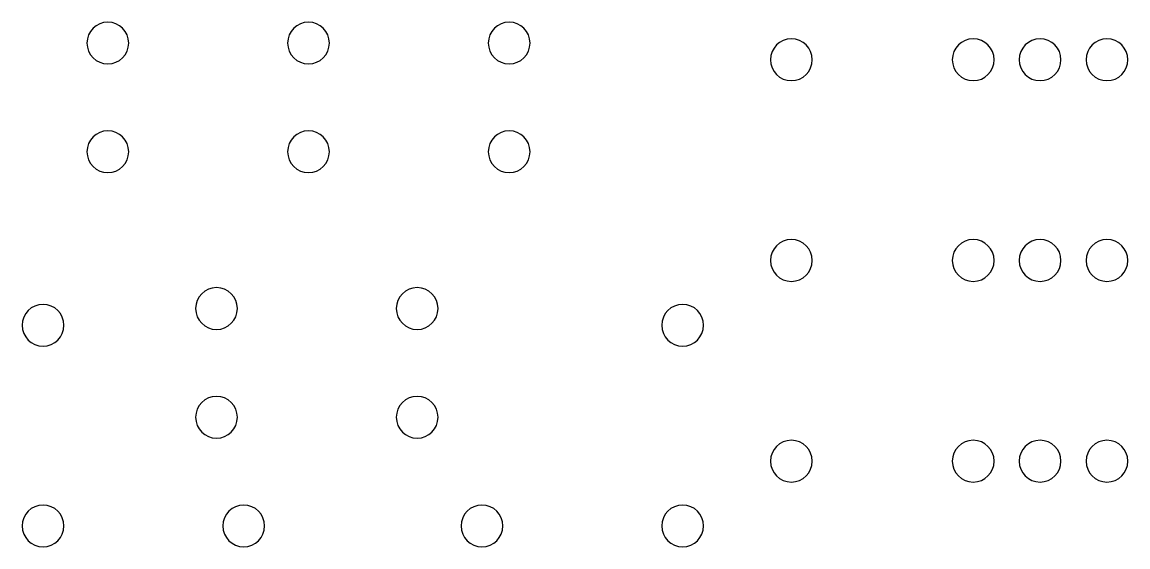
# Model space of a CAD drawing. Header units: millimetres. Extents: x 26 to 555, y 26 to 277.
import ezdxf

# ---------------------------------------------------------------- set-up
doc = ezdxf.new("R2010")
doc.units = ezdxf.units.MM
doc.layers.add('Dog Holes', color=7, linetype='Continuous', lineweight=30)

msp = doc.modelspace()

# ---------------------------------------------------------------- linework, layer by layer
at = {"layer": 'Dog Holes', "color": 18, "lineweight": 30, "true_color": 0x000000, "extrusion": (0, 0, -1)}
for centre in [(-67, 267), (-163, 267), (-259, 267), (-394, 259), (-481, 259), (-513, 259), (-545, 259), (-67, 215), (-163, 215), (-259, 215), (-394, 163), (-481, 163), (-513, 163), (-545, 163), (-119, 140), (-215, 140), (-36, 132), (-342, 132), (-119, 88), (-215, 88), (-394, 67), (-481, 67), (-513, 67), (-545, 67), (-36, 36), (-132, 36), (-246, 36), (-342, 36)]:
    msp.add_circle(centre, 10, dxfattribs=at)

doc.saveas('drawing.dxf')
